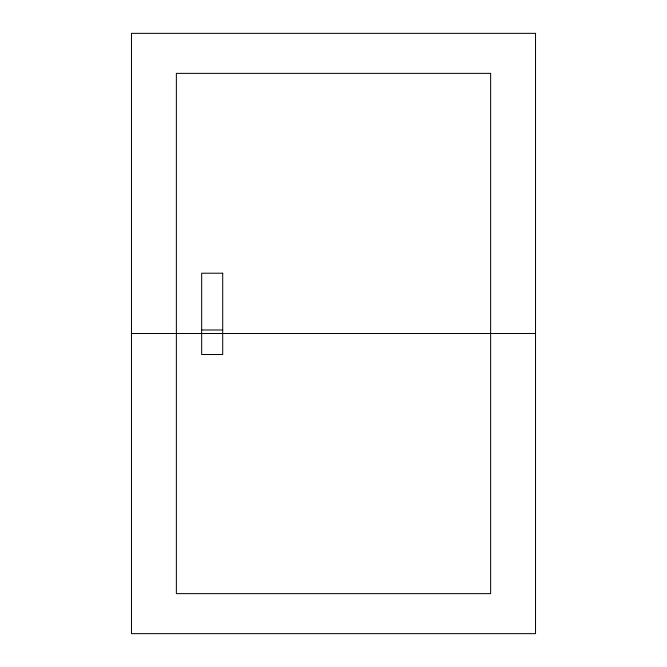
<?xml version="1.0" encoding="UTF-8"?>
<svg xmlns="http://www.w3.org/2000/svg" width="667" height="667" viewBox="0 0 667 667"><rect width="100%" height="100%" fill="white"/><g stroke="black" fill="none" stroke-linecap="round" stroke-linejoin="round"><path stroke-width="1" d="M201.659 329.982L222.703 329.982M131.474 333.5L535.526 333.5M535.526 33.35L131.474 33.35L131.474 633.65L535.526 633.65L535.526 33.35M490.629 73.37L176.371 73.37L176.371 593.63L490.629 593.63L490.629 73.37M222.703 273.22L201.659 273.22L201.659 354.51L222.703 354.51L222.703 273.22"/></g></svg>
